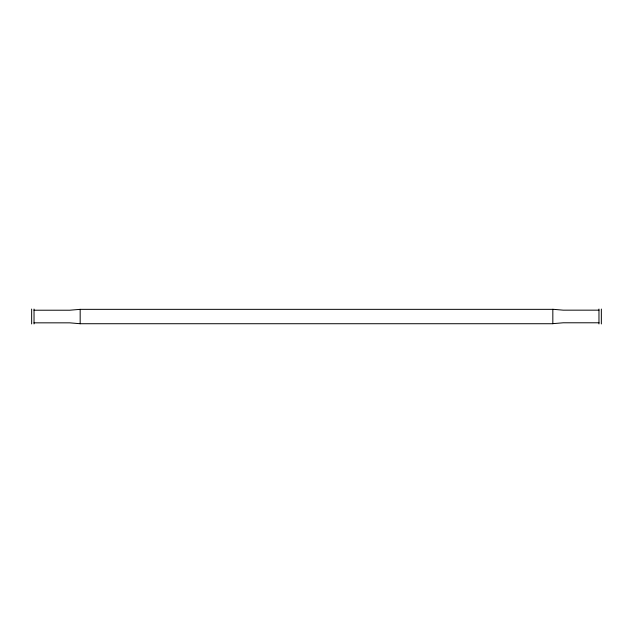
<?xml version="1.0" encoding="UTF-8"?>
<svg xmlns="http://www.w3.org/2000/svg" width="633" height="633" viewBox="0 0 633 633"><rect width="100%" height="100%" fill="white"/><g stroke="black" fill="none" stroke-linecap="round" stroke-linejoin="round"><path stroke-width="0.95" d="M552.831 309.347L80.169 309.347L69.749 310.217L34.032 310.217M552.831 323.653L563.251 322.783L598.968 322.783M598.968 310.162L563.251 310.162L552.831 309.276L552.831 323.724L80.169 323.724L69.749 322.838L34.032 322.838M601.35 309.062L601.35 323.946M598.968 309.062L598.968 323.946M80.169 309.347L80.169 323.724M34.032 309.054L34.032 323.938M31.65 309.054L31.65 323.938"/></g></svg>
